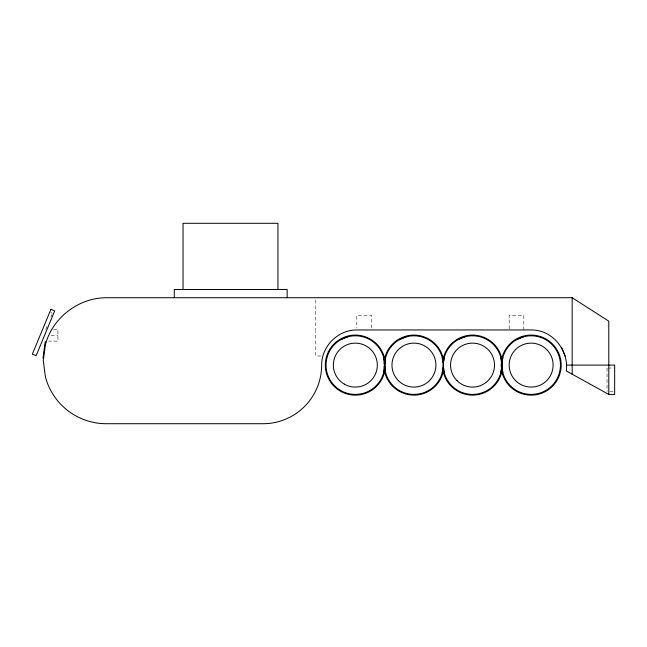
<?xml version="1.0" encoding="UTF-8"?>
<svg xmlns="http://www.w3.org/2000/svg" width="647" height="647" viewBox="0 0 647 647"><rect width="100%" height="100%" fill="white"/><g stroke="black" fill="none" stroke-linecap="round" stroke-linejoin="round"><path stroke-width="0.49" stroke-dasharray="3.23 2.43" d="M45.751 329.428L47.724 324.665M50.846 317.127L51.889 314.62M52.431 313.294L50.644 312.509M53.442 329.396L57.931 329.396L57.931 341.115L48.646 341.115M51.153 335.251L57.931 335.251M320.823 356.004L315.776 356.004L315.776 331.41M607.986 368.038L613.696 368.038M609.886 391.475L613.696 391.475M607.032 368.038L607.032 391.475M523.819 329.946L523.819 315.299L509.165 315.299L509.165 329.946M371.451 327.997L371.451 315.299L356.804 315.299L356.804 327.997M315.776 300.014L315.776 330.415"/><path stroke-width="0.97" d="M43.017 358.236L45.161 341.931M45.743 342.012L43.284 360.711L45.427 377.015A62.994 62.994 0 0 0 106.278 423.712L263.038 423.712A58.602 58.602 0 0 0 321.64 365.11C321.527 346.291 337.985 329.824 356.804 329.946L531.138 329.946C552.441 329.647 568.98 350.302 566.303 370.966L608.787 394.411L614.65 394.411L614.65 365.11L566.303 365.11M384.027 364.18L384.933 357.338A30.037 30.037 0 0 1 442.952 357.338L443.607 362.32L444.238 357.524M383.639 372.688L385.636 357.524M385.248 366.04L384.35 372.882A30.037 30.037 0 0 1 338.114 389.712A30.037 30.037 0 0 1 338.114 340.508A30.037 30.037 0 0 1 384.35 357.338L385.248 364.18M442.241 372.688A29.301 29.301 0 0 0 406.356 336.804A29.301 29.301 0 0 0 393.222 385.822A29.301 29.301 0 0 0 442.241 372.688L442.872 367.884L443.535 372.882A30.037 30.037 0 0 0 501.554 372.882L502.452 366.04M501.231 364.18L502.137 357.338A30.037 30.037 0 0 1 548.373 340.508A30.037 30.037 0 0 1 548.373 389.712A30.037 30.037 0 0 1 502.137 372.882L501.11 365.11M500.843 372.688A29.301 29.301 0 0 0 464.958 336.804A29.301 29.301 0 0 0 451.824 385.822A29.301 29.301 0 0 0 500.843 372.688L501.837 365.11L502.84 372.688M501.967 364.18L502.84 357.524M45.427 344.406C52.787 317.548 78.433 297.871 106.278 297.717L572.166 297.717L608.787 321.155L608.787 394.411M340.686 339.732A29.301 29.301 0 0 1 384.642 365.11A29.301 29.301 0 0 1 340.686 390.481A29.301 29.301 0 0 1 340.686 339.732L347.754 336.804M399.288 339.732L406.356 336.804M457.89 339.732L464.958 336.804M516.492 339.732L523.56 336.804A29.301 29.301 0 0 1 559.445 372.688A29.301 29.301 0 0 1 510.426 385.822A29.301 29.301 0 0 1 523.56 336.804M561.653 347.665L565.122 356.149M502.452 364.18L501.554 357.338A30.037 30.037 0 0 0 443.535 357.338L442.872 362.336L442.241 357.524M500.843 357.524L501.716 364.18M444.238 372.688L443.607 367.9L442.952 372.882A30.037 30.037 0 0 1 384.933 372.882L384.027 366.032M383.639 357.524L385.636 372.688M572.166 297.717L572.166 374.201M287.147 297.717L287.147 289.508L174.286 289.508L174.286 297.717M277.943 289.508L277.943 223.288L183.036 223.288L183.036 289.508M50.927 309.282L32.35 354.127L36.143 355.696L54.72 310.851L50.927 309.282M398.398 380.646A21.974 21.974 0 0 0 435.164 370.796A21.974 21.974 0 0 0 408.257 343.88A21.974 21.974 0 0 0 398.398 380.646M515.602 380.646A21.974 21.974 0 0 0 552.368 370.796A21.974 21.974 0 0 0 525.453 343.88A21.974 21.974 0 0 0 515.602 380.646M457 380.646A21.974 21.974 0 0 0 493.766 370.796A21.974 21.974 0 0 0 466.851 343.88A21.974 21.974 0 0 0 457 380.646M344.35 384.14A21.974 21.974 0 0 0 377.314 365.11A21.974 21.974 0 0 0 344.35 346.08A21.974 21.974 0 0 0 344.35 384.14"/></g></svg>
